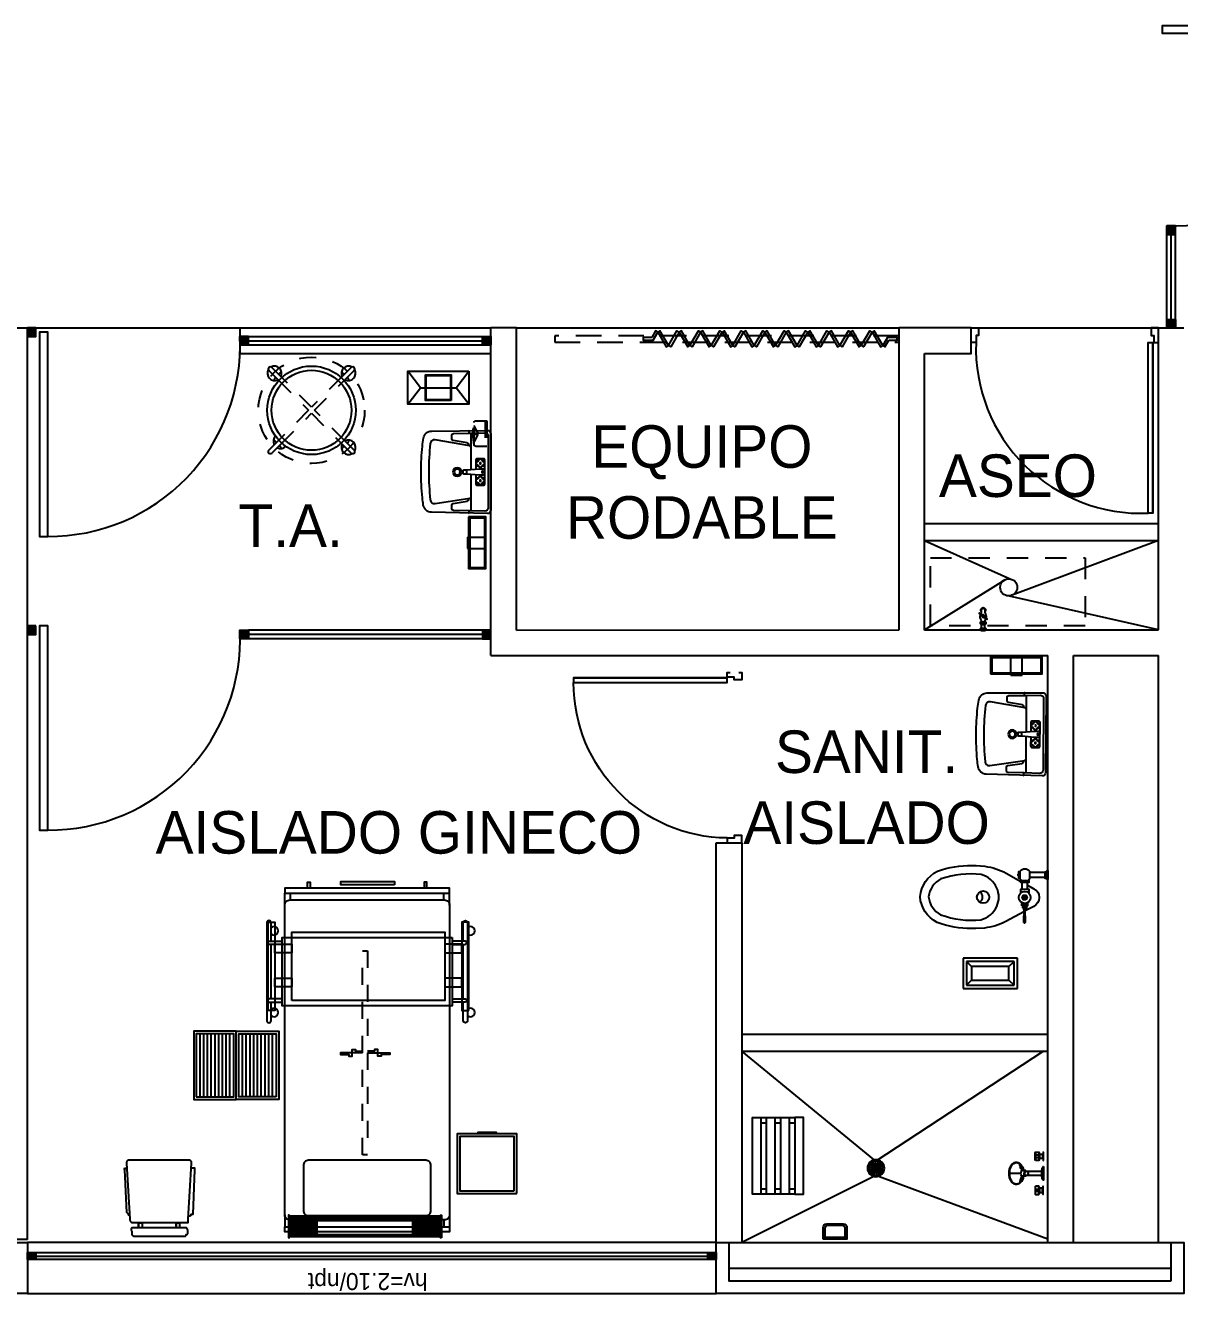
# Model space of a CAD drawing. Header units: millimetres. Extents: x 2523 to 2756, y 378 to 482.
# Drawn here: x 2692.52 to 2699.3, y 454.9 to 462.36 of the extents above; entities that cross this region are included whole.
import ezdxf

# ---------------------------------------------------------------- set-up
doc = ezdxf.new("R2010")
doc.units = ezdxf.units.MM
for name, pattern in [('H100', [0.24, 0.15, -0.09]), ('H25', [0.06, 0.0375, -0.0225]), ('HIDDE50', [0.08, 0.05, -0.03]), ('HIDDEN2', [0.1875, 0.125, -0.0625])]:
    doc.linetypes.add(name, pattern=pattern)
for name, color, linetype in [('CANCEL', 6, 'Continuous'), ('MOBILIARIO', 161, 'Continuous'), ('MOBSANIT', 161, 'Continuous'), ('PROYECC', 7, 'H100')]:
    doc.layers.add(name, color=color, linetype=linetype)
doc.styles.add('BOLD', font='GOTHIC.TTF')
doc.styles.add('STYLE1', font='GOTHIC.TTF')

# ---------------------------------------------------------------- blocks, each defined once
blk = doc.blocks.new('A$C730E3545')
for p, q in [((0.32, 0.18), (0, 0.18)), ((0, 0.18), (0, 0)), ((0.3, 0.16), (0.02, 0.16)), ((0.05, 0.13), (0.02, 0.16)), ((0.02, 0.16), (0.02, 0.02)), ((0.3, 0.16), (0.27, 0.13)), ((0.3, 0.02), (0.3, 0.16)), ((0.32, 0), (0.32, 0.18)), ((0.27, 0.13), (0.05, 0.13)), ((0.05, 0.13), (0.05, 0.05)), ((0.27, 0.05), (0.27, 0.13)), ((0, 0), (0.32, 0)), ((0.05, 0.05), (0.02, 0.02)), ((0.02, 0.02), (0.3, 0.02)), ((0.05, 0.05), (0.27, 0.05)), ((0.3, 0.02), (0.27, 0.05))]:
    blk.add_line(p, q)
blk = doc.blocks.new('LVVZ1VS')
at = {"color": 8}
blk.add_line((0.0119, -0.143), (-0.0121, -0.143), dxfattribs=at)
for points in [[(0.2404, -0.3477), (0.2446, -0.0203, 0.418008), (0.2246, 0), (-0.2246, 0, 0.421093), (-0.2446, -0.0205), (-0.2369, -0.3488, 0.362961), (-0.1946, -0.3971, 0.013873), (-0.1511, -0.4026, 0.023993), (0.0024, -0.41, 0.024799), (0.1509, -0.4026, 0.015126), (0.1983, -0.3965, 0.364514)], [(-0.0748, -0.0675, -0.247805), (-0.0567, -0.0856, 0.116963), (-0.0455, -0.0856, -0.247805), (-0.0274, -0.0675, 0.116963), (-0.0274, -0.0563, -0.247805), (-0.0455, -0.0382, 0.116963), (-0.0567, -0.0382, -0.247805), (-0.0748, -0.0563, 0.116963)], [(0.0119, -0.1403), (0.0182, -0.0688, 0.015831), (0.0182, -0.0686), (0.0182, -0.0422, 0.414214), (0.0142, -0.0382), (-0.0144, -0.0382, 0.414214), (-0.0184, -0.0422), (-0.0184, -0.0686, 0.015831), (-0.0184, -0.0688), (-0.0121, -0.1403, -0.015831), (-0.0121, -0.1406), (-0.0121, -0.1593, 0.414214), (-0.0081, -0.1633), (0.0079, -0.1633, 0.414214), (0.0119, -0.1593), (0.0119, -0.1406, -0.015831)], [(0.0746, -0.0675, 0.247805), (0.0565, -0.0856, -0.116963), (0.0453, -0.0856, 0.247805), (0.0272, -0.0675, -0.116963), (0.0272, -0.0563, 0.247805), (0.0453, -0.0382, -0.116963), (0.0565, -0.0382, 0.247805), (0.0746, -0.0563, -0.116963)]]:
    blk.add_lwpolyline(points, format="xyb", close=True)
for points in [[(0.2433, -0.1266, -0.408931), (0.2398, -0.13), (0.2311, -0.13, -0.419516), (0.2276, -0.1264), (0.2293, -0.0354, 0.49024), (0.2093, -0.015), (-0.2095, -0.015, 0.425911), (-0.2295, -0.035), (-0.2278, -0.1264, -0.419516), (-0.2313, -0.13), (-0.2386, -0.13, -0.408931), (-0.2421, -0.1265)], [(-0.0171, -0.089), (-0.0685, -0.089, -0.414214), (-0.078, -0.0795), (-0.078, -0.0439, -0.414214), (-0.0685, -0.0344), (0.0683, -0.0344, -0.414214), (0.0778, -0.0439), (0.0778, -0.0795, -0.414214), (0.0683, -0.089), (0.0169, -0.089)], [(0.1443, -0.115, -0.368916), (0.1541, -0.1234), (0.1888, -0.3272, -0.428122), (0.1668, -0.356, -0.027474), (0.0024, -0.365, -0.026047), (-0.1634, -0.3564, -0.428854), (-0.1854, -0.3276), (-0.1544, -0.1234, -0.368908), (-0.1445, -0.115), (-0.0155, -0.115)]]:
    blk.add_lwpolyline(points, format="xyb")
for points in [[(-0.228, -0.115), (-0.1445, -0.115)], [(0.1443, -0.115), (0.2278, -0.115)]]:
    blk.add_lwpolyline(points, dxfattribs=at)
for points in [[(-0.2278, -0.1264), (-0.2261, -0.2202, 0.408931), (-0.2161, -0.23), (-0.195, -0.23, 0.368908), (-0.1851, -0.2216), (-0.1719, -0.1384, -0.336277), (-0.162, -0.13), (-0.1554, -0.13)], [(0.1552, -0.13), (0.1618, -0.13, -0.262297), (0.1717, -0.1384), (0.1849, -0.2216, 0.368908), (0.1947, -0.23), (0.2159, -0.23, 0.408931), (0.2259, -0.2202), (0.2276, -0.1264)]]:
    blk.add_lwpolyline(points, format="xyb", dxfattribs=at)
blk.add_lwpolyline([(0.0153, -0.115), (0.1443, -0.115)])
for centre, radius in [((-0.0511, -0.0619), 0.00337), ((-0.0511, -0.0619), 0.00337), ((-0.0001, -0.0485), 0.00515), ((0.0509, -0.0619), 0.00337), ((0.0509, -0.0619), 0.00337)]:
    blk.add_circle(centre, radius)
for radius in [0.025, 0.0175]:
    blk.add_circle((-0.0001, -0.1977), radius, dxfattribs=at)
for centre, start, end in [((-0.0511, -0.0619), 106.4867, 163.5133), ((-0.0511, -0.0619), 196.4867, 253.5133), ((-0.0511, -0.0619), 16.4867, 73.5133), ((-0.0511, -0.0619), 286.4867, 343.5133), ((0.0509, -0.0619), 106.4867, 163.5133), ((0.0509, -0.0619), 196.4867, 253.5133), ((0.0509, -0.0619), 16.4867, 73.5133), ((0.0509, -0.0619), 286.4867, 343.5133)]:
    blk.add_arc(centre, 0.0225, start, end, dxfattribs=at)
blk = doc.blocks.new('37830054')
for points in [[(0.6, 0.015), (0.6, 0.145), (0.59, 0.145), (0.59, 0.095), (0.58, 0.095), (0.58, 0.075), (0.6, 0.075), (0.61, 0.075), (0.62, 0.075), (0.62, 0.055), (0.61, 0.055), (0.61, 0.015)], [(0.6, -0.015), (0.6, -0.145), (0.59, -0.145), (0.59, -0.095), (0.58, -0.095), (0.58, -0.075), (0.6, -0.075), (0.61, -0.075), (0.62, -0.075), (0.62, -0.055), (0.61, -0.055), (0.61, -0.015)]]:
    blk.add_lwpolyline(points)
at = {"color": 8, "linetype": 'HIDDE50'}
blk.add_lwpolyline([(0, -0.015), (0, 0.015), (1.2, 0.015), (1.2, -0.015)], close=True, dxfattribs=at)
blk = doc.blocks.new('BU')
for points in [[(0, -0.1752), (0.3505, -0.1752), (0.3505, 0.1752), (0, 0.1752)], [(0.0156, -0.1597), (0.3349, -0.1597), (0.3349, 0.1597), (0.0156, 0.1597)], [(0.3505, 0.0529), (0.3614, 0.0529), (0.3614, -0.0529), (0.3505, -0.0529)]]:
    blk.add_lwpolyline(points, close=True)
blk = doc.blocks.new('31640053')
at = {"color": 8}
for p, q in [((-0.939, 0.4584), (-1.009, 0.4584)), ((0.881, 0.4584), (0.951, 0.4584)), ((-0.969, 0.4234), (-1.009, 0.4234)), ((0.911, 0.4234), (0.951, 0.4234)), ((-0.969, -0.4766), (-1.009, -0.4766)), ((-0.939, -0.5116), (-1.009, -0.5116)), ((0.881, -0.5116), (0.951, -0.5116)), ((0.911, -0.4766), (0.951, -0.4766))]:
    blk.add_line(p, q, dxfattribs=at)
for points in [[(-1.009, -0.5116), (-1.039, -0.5116), (-1.039, 0.4584), (-1.009, 0.4584)], [(0.951, -0.5116), (0.981, -0.5116), (0.981, 0.4584), (0.951, 0.4584)]]:
    blk.add_lwpolyline(points, close=True)
blk.add_lwpolyline([(0.881, 0.4584, -0.414214), (0.911, 0.4284), (0.911, -0.4816, -0.414214), (0.881, -0.5116), (-0.939, -0.5116, -0.414214), (-0.969, -0.4816), (-0.969, 0.4284, -0.414214), (-0.939, 0.4584)], format="xyb", close=True)
blk.add_lwpolyline([(-0.944, -0.3716, 0.414214), (-0.914, -0.4016), (-0.649, -0.4016, 0.414214), (-0.619, -0.3716), (-0.619, 0.3184, 0.414214), (-0.649, 0.3484), (-0.914, 0.3484, 0.414214), (-0.944, 0.3184)], format="xyb", close=True, dxfattribs=at)
for points in [[(0.981, 0.3234), (1.016, 0.3234), (1.016, 0.3084), (0.981, 0.3084)], [(0.981, -0.3766), (1.016, -0.3766), (1.016, -0.3616), (0.981, -0.3616)]]:
    blk.add_lwpolyline(points)
at = {"layer": 'MOBILIARIO'}
blk.add_lwpolyline([(1.0001, -0.1876), (1.0001, 0.129), (1.0204, 0.129), (1.0204, -0.1876)], close=True, dxfattribs=at)
blk = doc.blocks.new('36211652')
at = {"color": 8}
for points in [[(-0.4418, -0.2238), (-0.4418, -0.3288, -1), (-0.4668, -0.3288), (-0.4668, 0.2462, -1), (-0.4418, 0.2462), (-0.4418, 0.1387)], [(0.6882, -0.2238), (0.6882, -0.3288, 1), (0.7132, -0.3288), (0.7132, 0.2462, 1), (0.6882, 0.2462), (0.6882, 0.1387)]]:
    blk.add_lwpolyline(points, format="xyb", dxfattribs=at)
blk.add_lwpolyline([(-0.3768, -0.2413), (-0.3768, 0.1587), (0.6232, 0.1587), (0.6232, -0.2413)], close=True)
for points in [[(-0.3768, 0.1187), (-0.4522, 0.1187, -1), (-0.4522, 0.1387), (-0.3768, 0.1387)], [(0.6232, 0.1187), (0.6985, 0.1187, 1), (0.6985, 0.1387), (0.6232, 0.1387)], [(-0.3768, -0.2013), (-0.4522, -0.2013, 1), (-0.4522, -0.2213), (-0.3768, -0.2213)], [(0.6232, -0.2013), (0.6985, -0.2013, -1), (0.6985, -0.2213), (0.6232, -0.2213)]]:
    blk.add_lwpolyline(points, format="xyb")
for points in [[(-0.4418, 0.1187), (-0.4418, -0.2013)], [(0.6882, 0.1187), (0.6882, -0.2013)]]:
    blk.add_lwpolyline(points, dxfattribs=at)
for centre in [(-0.4843, 0.1987), (0.6707, 0.1987), (-0.4843, -0.2813), (0.6707, -0.2813)]:
    blk.add_arc(centre, 0.025, 45.573, 314.427, dxfattribs=at)
blk = doc.blocks.new('33520105')
at = {"color": 8}
for p, q in [((-0.1954, 0.2139), (0.1746, 0.2139)), ((-0.1954, 0.1919), (0.1746, 0.1919)), ((-0.1954, 0.1699), (0.1746, 0.1699)), ((-0.1954, 0.1479), (0.1746, 0.1479)), ((-0.1954, 0.1259), (0.1746, 0.1259)), ((-0.1954, 0.1039), (0.1746, 0.1039)), ((-0.1954, 0.0819), (0.1746, 0.0819)), ((-0.1954, 0.0599), (0.1746, 0.0599)), ((-0.1954, 0.0379), (0.1746, 0.0379)), ((-0.1954, -0.0361), (0.1746, -0.0361)), ((-0.1954, -0.0581), (0.1746, -0.0581)), ((-0.1954, -0.0801), (0.1746, -0.0801)), ((-0.1954, -0.1021), (0.1746, -0.1021)), ((-0.1954, -0.1241), (0.1746, -0.1241)), ((-0.1954, -0.1461), (0.1746, -0.1461)), ((-0.1954, -0.1681), (0.1746, -0.1681)), ((-0.1954, -0.1901), (0.1746, -0.1901)), ((-0.1954, -0.2121), (0.1746, -0.2121))]:
    blk.add_line(p, q, dxfattribs=at)
blk.add_lwpolyline([(-0.2104, 0.0009), (0.1896, 0.0009), (0.1896, 0.2509), (-0.2104, 0.2509)], close=True)
for points in [[(-0.1954, 0.2359), (-0.1954, 0.0159), (0.1746, 0.0159), (0.1746, 0.2359)], [(-0.1954, -0.2341), (-0.1954, -0.0141), (0.1746, -0.0141), (0.1746, -0.2341)]]:
    blk.add_lwpolyline(points, close=True, dxfattribs=at)
blk.add_lwpolyline([(0.1896, 0.0009), (0.1896, -0.2491), (-0.2104, -0.2491), (-0.2104, 0.0009)], dxfattribs=at)
blk = doc.blocks.new('92404449')
for p, q in [((-0.445, -0.029), (0.445, -0.029)), ((-0.445, -0.151), (0.445, -0.151))]:
    blk.add_line(p, q)
at = {"color": 8}
for p, q in [((-0.445, -0.036), (0.445, -0.036)), ((-0.445, -0.046), (-0.28, -0.046)), ((-0.445, -0.056), (-0.28, -0.056)), ((-0.445, -0.066), (-0.28, -0.066)), ((0.28, -0.046), (0.445, -0.046)), ((0.28, -0.056), (0.445, -0.056)), ((0.28, -0.066), (0.445, -0.066)), ((-0.445, -0.076), (-0.28, -0.076)), ((-0.445, -0.086), (-0.28, -0.086)), ((-0.445, -0.096), (-0.28, -0.096)), ((-0.445, -0.106), (-0.28, -0.106)), ((-0.445, -0.116), (-0.28, -0.116)), ((-0.445, -0.126), (0.445, -0.126)), ((-0.445, -0.136), (0.445, -0.136)), ((-0.445, -0.146), (0.445, -0.146)), ((0.28, -0.076), (0.445, -0.076)), ((0.28, -0.086), (0.445, -0.086)), ((0.28, -0.096), (0.445, -0.096)), ((0.28, -0.106), (0.445, -0.106)), ((0.28, -0.116), (0.445, -0.116))]:
    blk.add_line(p, q, dxfattribs=at)
for points in [[(-0.45, -0.024), (-0.445, -0.024), (-0.445, -0.156), (-0.45, -0.156)], [(-0.28, -0.0415), (0.28, -0.0415), (0.28, -0.126), (-0.28, -0.126)], [(0.45, -0.024), (0.445, -0.024), (0.445, -0.156), (0.45, -0.156)]]:
    blk.add_lwpolyline(points, close=True)
blk = doc.blocks.new('MESA_PUENTE')
at = {"linetype": 'Continuous'}
for points in [[(-26, 59), (26, 59), (26, 55), (-26, 55)], [(-12, 55), (-7, 55), (-7, 45), (-12, 45)], [(8, 55), (13, 55), (13, 45), (8, 45)], [(-20, 45), (20, 45), (20, -45), (-20, -45)], [(-12, -55), (-7, -55), (-7, -45), (-12, -45)], [(8, -55), (13, -55), (13, -45), (8, -45)], [(-26, -59), (26, -59), (26, -55), (-26, -55)]]:
    blk.add_lwpolyline(points, close=True, dxfattribs=at)
blk = doc.blocks.new('SILLA_FIJA_A__APIL_')
at = {"linetype": 'Continuous'}
for p, q in [((-18, 12), (-21, 12)), ((-18, 10), (-21, 10)), ((-18, -10), (-21, -10)), ((-18, -12), (-21, -12))]:
    blk.add_line(p, q, dxfattribs=at)
for points in [[(-23, 16), (-24, 16), (-25, 16), (-25.29, 15.71), (-25.45, 15.53), (-25.59, 15.34), (-25.71, 15.14), (-25.82, 14.93), (-25.9, 14.7), (-25.95, 14.47), (-25.99, 14.24), (-26, 14), (-26, -15), (-25.98, -15.19), (-25.92, -15.38), (-25.83, -15.56), (-25.71, -15.71), (-25.56, -15.83), (-25.38, -15.92), (-25.2, -15.98), (-25, -16), (-24.98, -16.19), (-24.92, -16.38), (-24.83, -16.56), (-24.71, -16.71), (-24.56, -16.83), (-24.38, -16.92), (-24.2, -16.98), (-24, -17), (-23, -17), (-22.76, -16.99), (-22.53, -16.95), (-22.3, -16.9), (-22.07, -16.82), (-21.86, -16.71), (-21.66, -16.59), (-21.46, -16.45), (-21.29, -16.29), (-21, -16), (-21, -15), (-21, 15), (-21, 16), (-21.22, 16.17), (-21.46, 16.3), (-21.72, 16.38), (-22, 16.41), (-22.28, 16.38), (-22.54, 16.3), (-22.78, 16.17), (-23, 16)], [(-18, 14), (-18, 16), (-17.71, 16.29), (-17.54, 16.45), (-17.34, 16.59), (-17.14, 16.71), (-16.93, 16.82), (-16.7, 16.9), (-16.47, 16.95), (-16.24, 16.99), (-16, 17), (17, 19), (17.24, 18.99), (17.47, 18.95), (17.7, 18.9), (17.93, 18.82), (18.14, 18.71), (18.34, 18.59), (18.54, 18.45), (18.71, 18.29), (19, 18), (19, 16), (19, -17), (19, -18), (18.71, -18.29), (18.54, -18.45), (18.34, -18.59), (18.14, -18.71), (17.93, -18.82), (17.7, -18.9), (17.47, -18.95), (17.24, -18.99), (17, -19), (-16, -17), (-18, -17), (-18, -15), (-18, 14)], [(-21, 12), (-18, 12), (-18, 10), (-21, 10)], [(-21, -10), (-18, -10), (-18, -12), (-21, -12)]]:
    blk.add_lwpolyline(points, close=True, dxfattribs=at)
for points in [[(-14, 17), (-13.98, 17.19), (-13.92, 17.38), (-13.83, 17.56), (-13.71, 17.71), (-13.56, 17.83), (-13.38, 17.92), (-13.2, 17.98), (-13, 18), (-12, 19), (13, 20), (13.03, 20.12), (13.08, 20.23), (13.16, 20.32), (13.26, 20.38), (13.38, 20.41), (13.5, 20.4), (13.61, 20.36), (13.71, 20.29), (14, 20), (14, 19)], [(-14, -17), (-14, -18), (-13.98, -18.19), (-13.92, -18.38), (-13.83, -18.56), (-13.71, -18.71), (-13.56, -18.83), (-13.38, -18.92), (-13.2, -18.98), (-13, -19), (-13, -20), (13, -21), (14, -21), (14, -20), (14, -19)]]:
    blk.add_lwpolyline(points, dxfattribs=at)
blk = doc.blocks.new('PK120')
at = {"layer": 'CANCEL'}
blk.add_lwpolyline([(1.1783, -0.025), (1.1783, 1.175), (1.1306, 1.175), (1.1306, -0.025), (1.1783, -0.025), (1.1783, 1.165)], dxfattribs=at)
blk.add_arc((1.1237, 0.0502), 1.1248, 89.65061, 182.55726, dxfattribs=at)
blk = doc.blocks.new('A$C2FAA7003')
for p, q in [((0.165, -0.13), (0.165, 0)), ((0.265, -0.13), (0.265, 0)), ((0.165, -0.15), (0.165, -0.14)), ((0.265, -0.15), (0.265, -0.14))]:
    blk.add_line(p, q)
for points in [[(0.44, -0.14), (-0.01, -0.14), (-0.01, 0.01), (0.44, 0.01)], [(0.43, -0.13), (0, -0.13), (0, 0), (0.43, 0)]]:
    blk.add_lwpolyline(points, close=True)
blk.add_lwpolyline([(0.265, -0.15), (0.165, -0.15)])
blk = doc.blocks.new('A$C13D72097')
at = {"linetype": 'HIDDEN2', "ltscale": 0.5}
for p, q in [((-0.0459, 0.0602), (-0.0919, 0.0142)), ((-0.0919, 0), (0, -0.0919)), ((0.053, -0.053), (-0.053, 0.053)), ((0.0602, -0.0459), (-0.0459, 0.0602)), ((-0.038, -0.025), (-0.0793, -0.0126)), ((-0.0483, -0.0435), (-0.0364, -0.0316)), ((-0.0435, -0.0483), (-0.0316, -0.0364)), ((-0.025, -0.038), (-0.0126, -0.0793)), ((0.0142, -0.0919), (0.0602, -0.0459))]:
    blk.add_line(p, q, dxfattribs=at)
for centre, radius, start, end in [((-0.0848, 0.0071), 0.01, 135, 225), ((0.2358, 0.2358), 0.4037, 215.7351, 234.2649), ((-0.0392, -0.0288), 0.004, 315, 73.23471), ((-0.0288, -0.0392), 0.004, 16.76529, 135), ((0.0071, -0.0848), 0.01, 225, 315)]:
    blk.add_arc(centre, radius, start, end, dxfattribs=at)
blk = doc.blocks.new('91320059')
for p, q in [((0.14, 0), (-0.14, 0)), ((0.1, 0), (-0.1, 0))]:
    blk.add_line(p, q)
for points in [[(-0.24, 0.13), (-0.14, 0), (-0.24, -0.13)], [(0.24, 0.13), (0.14, 0), (0.24, -0.13)]]:
    blk.add_lwpolyline(points)
blk.add_lwpolyline([(-0.24, -0.13), (-0.24, 0.13), (0.24, 0.13), (0.24, -0.13)], close=True)
at = {"color": 8}
for points in [[(-0.1, 0.1), (0.1, 0.1), (0.1, -0.1), (-0.1, -0.1)], [(-0.095, 0.095), (0.095, 0.095), (0.095, -0.095), (-0.095, -0.095)]]:
    blk.add_lwpolyline(points, close=True, dxfattribs=at)
blk = doc.blocks.new('31910456')
at = {"color": 8, "linetype": 'H25'}
for p, q in [((35.567, 5.3042), (35.567, 5.057)), ((35.592, 5.057), (35.592, 5.3042)), ((35.567, 5.057), (35.3198, 5.057)), ((35.3198, 5.032), (35.567, 5.032)), ((35.567, 5.032), (35.567, 4.7848)), ((35.8392, 5.057), (35.592, 5.057)), ((35.592, 5.032), (35.8392, 5.032)), ((35.592, 4.7848), (35.592, 5.032))]:
    blk.add_line(p, q, dxfattribs=at)
at = {"color": 8}
for points in [[(35.592, 5.3042), (35.592, 5.387, 1), (35.567, 5.387), (35.567, 5.3042)], [(35.3198, 5.057), (35.237, 5.057, 1), (35.237, 5.032), (35.3198, 5.032)], [(35.8392, 5.032), (35.922, 5.032, 1), (35.922, 5.057), (35.8392, 5.057)], [(35.567, 4.7848), (35.567, 4.702, 1), (35.592, 4.702), (35.592, 4.7848)]]:
    blk.add_lwpolyline(points, format="xyb", dxfattribs=at)
at = {"color": 8, "linetype": 'H25'}
blk.add_circle((35.5795, 5.0445), 0.3125, dxfattribs=at)
for radius in [0.26, 0.235]:
    blk.add_circle((35.5795, 5.0445), radius)
for centre, start, end in [((35.5795, 5.352), 105.32201, 252.7553), ((35.5795, 5.352), 287.2447, 74.67799), ((35.3218, 5.0445), 88.52921, 162.7553), ((35.887, 5.0445), 15.32201, 162.7553), ((35.3218, 5.0445), 197.2447, 271.47079), ((35.887, 5.0445), 197.2447, 344.67799), ((35.5795, 4.737), 107.2447, 254.67799), ((35.5795, 4.737), 285.32201, 72.7553)]:
    blk.add_arc(centre, 0.0422, start, end)
at = {"color": 8}
for centre, start, end in [((35.5683, 5.2809), 91.54464, 115.98566), ((35.5906, 5.2809), 64.01434, 88.45536), ((35.2507, 5.0556), 1.54464, 25.98566), ((35.8158, 5.0556), 1.54464, 25.98566), ((35.2507, 5.0333), 334.01434, 358.45536), ((35.8158, 5.0333), 334.01434, 358.45536), ((35.5683, 4.8081), 244.01434, 268.45536), ((35.5906, 4.8081), 271.54464, 295.98566)]:
    blk.add_arc(centre, 0.05, start, end, dxfattribs=at)
blk = doc.blocks.new('91040269')
at = {"color": 8}
for p, q in [((0, -0.05), (0, -0.083)), ((0.03, -0.05), (0.03, -0.083)), ((0.42, -0.083), (0.42, -0.05)), ((0.45, -0.083), (0.45, -0.05)), ((0, -0.133), (0, -0.167)), ((0.03, -0.133), (0.03, -0.167)), ((0.42, -0.167), (0.42, -0.133)), ((0.45, -0.167), (0.45, -0.133)), ((0, -0.217), (0, -0.25)), ((0.03, -0.217), (0.03, -0.25)), ((0.42, -0.25), (0.42, -0.217)), ((0.45, -0.25), (0.45, -0.217))]:
    blk.add_line(p, q, dxfattribs=at)
for points in [[(0.45, -0.05), (0.45, 0), (0, 0), (0, -0.05)], [(0.45, -0.133), (0.45, -0.083), (0, -0.083), (0, -0.133)], [(0.45, -0.217), (0.45, -0.167), (0, -0.167), (0, -0.217)], [(0.45, -0.25), (0.45, -0.3), (0, -0.3), (0, -0.25)]]:
    blk.add_lwpolyline(points, close=True)
blk = doc.blocks.new('CH2S')
at = {"color": 8}
for points in [[(-0.0102, 0.0309), (-0.0129, 0.0335), (-0.0339, 0.0121), (-0.0312, 0.0094)], [(0.0057, 0.0294), (0.0029, 0.0321), (-0.0321, -0.0037), (-0.0294, -0.0064)], [(0.032, 0.0035), (0.0293, 0.0062), (-0.0058, -0.0295), (-0.0031, -0.0322)], [(0.0338, -0.0123), (0.031, -0.0096), (0.01, -0.031), (0.0128, -0.0337)]]:
    blk.add_lwpolyline(points, close=True, dxfattribs=at)
for points in [[(0.0217, 0.0276), (0.0184, 0.0308), (-0.0306, -0.0192), (-0.0274, -0.0223), (0.0217, 0.0276)], [(0.0305, 0.019), (0.0272, 0.0222), (-0.0218, -0.0278), (-0.0186, -0.0309), (0.0305, 0.019)]]:
    blk.add_lwpolyline(points, dxfattribs=at)
for radius in [0.05, 0.04]:
    blk.add_circle((0, 0), radius)
blk = doc.blocks.new('OB065JS')
blk.add_line((-0.0703, -0.014), (0.0703, -0.014))
blk.add_lwpolyline([(-0.0703, -0.0025), (-0.0703, -0.0705, 0.414214), (-0.0487, -0.0921), (0.0487, -0.0921, 0.414214), (0.0703, -0.0705), (0.0703, -0.0025)], format="xyb", close=True)
at = {"color": 8}
blk.add_lwpolyline([(-0.0582, -0.014), (-0.0582, -0.0665, 0.414214), (-0.0409, -0.0838), (0.0409, -0.0838, 0.414214), (0.0582, -0.0665), (0.0582, -0.014)], format="xyb", dxfattribs=at)
blk = doc.blocks.new('OB046RS')
at = {"color": 8}
for p, q in [((-0.125, -0.0017), (-0.075, -0.0017)), ((-0.125, -0.0283), (-0.1075, -0.0283)), ((-0.125, -0.0467), (-0.1075, -0.0467)), ((-0.1117, -0.0067), (-0.1117, -0.005)), ((-0.0925, -0.0283), (-0.075, -0.0283)), ((-0.0925, -0.0467), (-0.075, -0.0467)), ((-0.0883, -0.0067), (-0.0883, -0.005)), ((0.125, -0.0017), (0.075, -0.0017)), ((0.0925, -0.0283), (0.075, -0.0283)), ((0.0925, -0.0467), (0.075, -0.0467)), ((0.0883, -0.0067), (0.0883, -0.005)), ((0.125, -0.0283), (0.1075, -0.0283)), ((0.125, -0.0467), (0.1075, -0.0467)), ((0.1117, -0.0067), (0.1117, -0.005))]:
    blk.add_line(p, q, dxfattribs=at)
for p, q in [((-0.0118, -0.0099), (-0.0118, -0.1053)), ((-0.0162, -0.1053), (-0.0162, -0.1258)), ((0.0162, -0.1053), (0.0162, -0.1254))]:
    blk.add_line(p, q)
at = {"color": 8, "linetype": 'Continuous'}
blk.add_line((0, -0.134), (0, -0.1995), dxfattribs=at)
for points in [[(-0.125, 0), (-0.125, -0.0017, -0.061783), (-0.1125, -0.005), (-0.0875, -0.005, -0.061233), (-0.075, -0.0017), (-0.075, 0)], [(0.04, 0), (-0.04, 0, 0.039972), (-0.04, -0.0005, 0.265446), (-0.0384, -0.0033, 0.073458), (-0.0283, -0.0074, 0.034708), (-0.0165, -0.0095, 0.025222), (0, -0.0103, 0.025222), (0.0165, -0.0095, 0.034708), (0.0283, -0.0074, 0.073458), (0.0384, -0.0033, 0.265446), (0.04, -0.0005, 0.265446)], [(0.125, 0), (0.125, -0.0017, 0.061783), (0.1125, -0.005), (0.0875, -0.005, 0.061233), (0.075, -0.0017), (0.075, 0)]]:
    blk.add_lwpolyline(points, format="xyb")
for points in [[(-0.075, -0.0467, -0.061233), (-0.0875, -0.05), (-0.1125, -0.05, -0.061233), (-0.125, -0.0467), (-0.125, -0.0283, -0.061233), (-0.1125, -0.025), (-0.0875, -0.025, -0.061233), (-0.075, -0.0283)], [(0.075, -0.0467, 0.061233), (0.0875, -0.05), (0.1125, -0.05, 0.061233), (0.125, -0.0467), (0.125, -0.0283, 0.061233), (0.1125, -0.025), (0.0875, -0.025, 0.061233), (0.075, -0.0283)]]:
    blk.add_lwpolyline(points, format="xyb", close=True)
for points in [[(-0.1125, -0.025), (-0.1125, -0.0067), (-0.0875, -0.0067), (-0.0875, -0.025)], [(0.1125, -0.025), (0.1125, -0.0067), (0.0875, -0.0067), (0.0875, -0.025)]]:
    blk.add_lwpolyline(points, close=True)
at = {"color": 8}
for points in [[(-0.0925, -0.0283), (-0.1075, -0.0283), (-0.1075, -0.0467), (-0.0925, -0.0467)], [(0.0925, -0.0283), (0.1075, -0.0283), (0.1075, -0.0467), (0.0925, -0.0467)]]:
    blk.add_lwpolyline(points, close=True, dxfattribs=at)
blk.add_lwpolyline([(0.0116, -0.0099), (0.0116, -0.1053)])
for centre, start, end in [((-0.1066, -0.0215), 210.28585, 262.30485), ((-0.1066, -0.0535), 97.69515, 149.71415), ((-0.0934, -0.0215), 277.69515, 329.71415), ((-0.0934, -0.0535), 30.28585, 82.30485), ((0.0934, -0.0215), 210.28585, 262.30485), ((0.0934, -0.0535), 97.69515, 149.71415), ((0.1066, -0.0215), 277.69515, 329.71415), ((0.1066, -0.0535), 30.28585, 82.30485)]:
    blk.add_arc(centre, 0.00685, start, end, dxfattribs=at)
for centre, major_axis, ratio, start_param, end_param in [((0, -0.1593), (0.0661, 0), 0.651718, 1.818826, 7.605952), ((0, -0.1053), (0.0162, 0), 0.527636, 2.382421, 7.061397), ((0, -0.1254), (-0.0162, 0), 0.527636, 6.283185, 9.424778)]:
    blk.add_ellipse(centre, major_axis=major_axis, ratio=ratio, start_param=start_param, end_param=end_param)
at = {"color": 8, "linetype": 'Continuous'}
for centre, major_axis, start_param, end_param in [((-0.0001, -0.0846), (-0.0117, 0), 0, 3.141593), ((-0.0001, -0.1053), (0.0117, 0), 3.141593, 6.283185)]:
    blk.add_ellipse(centre, major_axis=major_axis, ratio=0.492669, start_param=start_param, end_param=end_param, dxfattribs=at)
for points, knots in [([(-0.0162, -0.1201), (-0.0332, -0.1231), (-0.0471, -0.1302), (-0.0697, -0.1553), (-0.0644, -0.1769), (-0.0204, -0.2021), (0.0162, -0.2029), (0.0625, -0.1794), (0.0699, -0.158), (0.0491, -0.1312), (0.0338, -0.1231), (0.0162, -0.1201)], [1.841048, 1.841048, 1.841048, 1.841048, 2.612133, 2.612133, 3.991744, 3.991744, 5.371356, 5.371356, 6.750968, 6.750968, 7.599415, 7.599415, 7.599415, 7.599415]), ([(-0.0162, -0.1254), (-0.0162, -0.1254), (-0.0234, -0.1307), (-0.0345, -0.1368), (-0.0466, -0.1391), (-0.0555, -0.1395)], [3.6028153, 3.6028153, 3.6028153, 3.6028153, 3.9917443, 3.9917443, 4.5563439, 4.5563439, 4.5563439, 4.5563439]), ([(0.0162, -0.1254), (0.0162, -0.1254), (0.0234, -0.1307), (0.0345, -0.1368), (0.0466, -0.1391), (0.0555, -0.1395)], [3.6028153, 3.6028153, 3.6028153, 3.6028153, 3.9917443, 3.9917443, 4.5563439, 4.5563439, 4.5563439, 4.5563439])]:
    blk.add_open_spline(points, degree=3, knots=knots, dxfattribs=at)
blk = doc.blocks.new('76190058G')
for points in [[(0.06, -0.0075), (0.01, -0.0075), (0.01, 0.0075), (0.0687, 0.0075), (0.0958, -0.0396), (0.0828, -0.0471)], [(0.1588, 0.0396), (0.1088, -0.0471), (0.0958, -0.0396), (0.1458, 0.0471)], [(0.1588, 0.0396), (0.2088, -0.0471), (0.2218, -0.0396), (0.1718, 0.0471)], [(0.2848, 0.0396), (0.2348, -0.0471), (0.2218, -0.0396), (0.2718, 0.0471)], [(0.2848, 0.0396), (0.3348, -0.0471), (0.3478, -0.0396), (0.2978, 0.0471)], [(0.4108, 0.0396), (0.3608, -0.0471), (0.3478, -0.0396), (0.3978, 0.0471)], [(0.4108, 0.0396), (0.4608, -0.0471), (0.4738, -0.0396), (0.4238, 0.0471)], [(0.5368, 0.0396), (0.4868, -0.0471), (0.4738, -0.0396), (0.5238, 0.0471)], [(0.5368, 0.0396), (0.5868, -0.0471), (0.5997, -0.0396), (0.5497, 0.0471)], [(0.6627, 0.0396), (0.6127, -0.0471), (0.5997, -0.0396), (0.6497, 0.0471)], [(0.6627, 0.0396), (0.7127, -0.0471), (0.7257, -0.0396), (0.6757, 0.0471)], [(0.7887, 0.0396), (0.7387, -0.0471), (0.7257, -0.0396), (0.7757, 0.0471)], [(0.7887, 0.0396), (0.8387, -0.0471), (0.8517, -0.0396), (0.8017, 0.0471)], [(0.9147, 0.0396), (0.8647, -0.0471), (0.8517, -0.0396), (0.9017, 0.0471)], [(0.9147, 0.0396), (0.9647, -0.0471), (0.9777, -0.0396), (0.9277, 0.0471)], [(1.0407, 0.0396), (0.9907, -0.0471), (0.9777, -0.0396), (1.0277, 0.0471)], [(1.0407, 0.0396), (1.0907, -0.0471), (1.1037, -0.0396), (1.0537, 0.0471)], [(1.1667, 0.0396), (1.1167, -0.0471), (1.1037, -0.0396), (1.1537, 0.0471)], [(1.1667, 0.0396), (1.2167, -0.0471), (1.2297, -0.0396), (1.1797, 0.0471)], [(1.2926, 0.0396), (1.2426, -0.0471), (1.2297, -0.0396), (1.2797, 0.0471)], [(1.2926, 0.0396), (1.3426, -0.0471), (1.3556, -0.0396), (1.3056, 0.0471)], [(1.4186, 0.0396), (1.3686, -0.0471), (1.3556, -0.0396), (1.4056, 0.0471)], [(1.4544, 0.0075), (1.5044, 0.0075), (1.5044, -0.0075), (1.4458, -0.0075), (1.4186, 0.0396), (1.4316, 0.0471)]]:
    blk.add_lwpolyline(points, close=True)
at = {"layer": 'PROYECC', "color": 252}
blk.add_lwpolyline([(0, 0.0187), (2.024, 0.0187), (2.024, -0.0188), (0, -0.0188)], close=True, dxfattribs=at)
blk = doc.blocks.new('P100')
at = {"color": 2}
blk.add_lwpolyline([(0.0317, 0.9882), (0.0317, 0.0853), (0.0317, 0.9882), (0.0594, 0.9882), (0.0594, 0.0853), (0.0317, 0.0853)], close=True, dxfattribs=at)
for points in [[(0, 0.0161), (0, 0), (0.0432, 0), (0.0432, 0.0443), (0.0277, 0.0443), (0.0277, 0.0853), (0, 0.0853), (0, 0.0678)], [(1, 0.0161), (1, 0), (0.9568, 0), (0.9568, 0.0443), (0.9723, 0.0443), (0.9723, 0.0853), (1, 0.0853), (1, 0.0678)]]:
    blk.add_lwpolyline(points, dxfattribs=at)
at = {"color": 8}
blk.add_arc((0.0611, 0.077), 0.9112, 0.5211, 90.10591, dxfattribs=at)
blk = doc.blocks.new('P95')
at = {"color": 2}
blk.add_lwpolyline([(0.0317, 1.0892), (0.0317, 0.0863), (0.0317, 1.0892), (0.0594, 1.0892), (0.0594, 0.0863), (0.0317, 0.0863)], close=True, dxfattribs=at)
for points in [[(0, 0.0171), (0, 0.001), (0.0432, 0.001), (0.0432, 0.0453), (0.0277, 0.0453), (0.0277, 0.0863), (0, 0.0863), (0, 0.0688)], [(1.1, 0.0171), (1.1, 0.001), (1.0568, 0.001), (1.0568, 0.0453), (1.0723, 0.0453), (1.0723, 0.0863), (1.1, 0.0863), (1.1, 0.0688)]]:
    blk.add_lwpolyline(points, dxfattribs=at)
at = {"color": 7}
blk.add_arc((0.1019, 0.1191), 0.971, 358.06028, 92.50452, dxfattribs=at)
blk = doc.blocks.new('A$C190E7DBA')
at = {"layer": 'MOBILIARIO'}
for p, q in [((-0.0852, -0.0115), (-0.0852, 0.0107)), ((-0.0819, 0.006), (-0.0736, 0.006)), ((-0.0702, -0.0115), (-0.0702, 0.0107)), ((-0.0702, 0.01), (-0.0484, 0.01)), ((-0.0484, -0.0115), (-0.0484, 0.0107)), ((-0.0451, 0.006), (-0.0368, 0.006)), ((-0.0334, -0.0115), (-0.0334, 0.0107)), ((0.0027, 0.0022), (-0.0029, -0.0019)), ((0.0029, 0.0019), (-0.0027, -0.0022)), ((-0.0819, -0.0067), (-0.0736, -0.0067)), ((-0.0702, -0.01), (-0.0484, -0.01)), ((-0.0451, -0.0067), (-0.0368, -0.0067))]:
    blk.add_line(p, q, dxfattribs=at)
for points in [[(-0.0736, -0.0155, 0.763328), (-0.0736, -0.0067, 0.52558), (-0.0736, 0.006, 0.702359), (-0.0736, 0.0155), (-0.0819, 0.0155, 0.702359), (-0.0819, 0.006, 0.52558), (-0.0819, -0.0067, 0.763328), (-0.0819, -0.0155)], [(-0.0368, -0.0155, 0.763328), (-0.0368, -0.0067, 0.52558), (-0.0368, 0.006, 0.702359), (-0.0368, 0.0155), (-0.0451, 0.0155, 0.702359), (-0.0451, 0.006, 0.52558), (-0.0451, -0.0067, 0.763328), (-0.0451, -0.0155)], [(0.0143, -0.023), (0.0065, -0.0124, 0.162144), (0, -0.0075, -0.507847), (-0.0071, 0.0023, 0.162144), (-0.0098, 0.01), (-0.0175, 0.0207, -1), (-0.0143, 0.023), (-0.0065, 0.0124, 0.162144), (0, 0.0075, -0.507847), (0.0071, -0.0023, 0.162144), (0.0098, -0.01), (0.0175, -0.0207, -1)]]:
    blk.add_lwpolyline(points, format="xyb", close=True, dxfattribs=at)
for points in [[(-0.0334, 0.01), (-0.0251, 0.01, -0.081673), (-0.0135, 0.0152)], [(0.0123, -0.0136, 0.082287), (0.0213, -0.0095), (0.0385, -0.0095, 0.789474), (0.0385, 0.0095), (0.0213, 0.0095, 0.215191), (-0.0092, 0.0161)], [(-0.0334, -0.01), (-0.0251, -0.01, 0.247261), (0.0085, -0.0152)]]:
    blk.add_lwpolyline(points, format="xyb", dxfattribs=at)
blk.add_circle((0, 0), 0.00346, dxfattribs=at)
blk.add_arc((0.0362, 0), 0.0138, 223.63586, 136.36414, dxfattribs=at)
blk = doc.blocks.new('A$C05C22262')
for p, q in [((0.0372, 0.7345), (0.0372, 0.6445)), ((0.0672, 0.7345), (0.0672, 0.6445)), ((0.1355, 0.6305), (0.0975, 0.6305)), ((0.1355, 0.5995), (0.0975, 0.5995))]:
    blk.add_line(p, q)
at = {"color": 8}
for p, q in [((0.0383, 0.7345), (0.0383, 0.742)), ((0.0522, 0.7345), (0.0522, 0.742)), ((0.0661, 0.7345), (0.0661, 0.742)), ((0.0975, 0.6321), (0.0854, 0.6321)), ((0.0854, 0.615), (0.0975, 0.615)), ((0.0975, 0.5979), (0.0854, 0.5979)), ((0.19, 0.615), (0.18, 0.615)), ((0.185, 0.61), (0.185, 0.62)), ((0.2212, 0.6272), (0.2178, 0.6272)), ((0.2212, 0.6028), (0.2178, 0.6028)), ((0.2345, 0.624), (0.2212, 0.624)), ((0.2345, 0.615), (0.2212, 0.615)), ((0.2345, 0.606), (0.2212, 0.606)), ((0.0331, 0.5855), (0.0331, 0.5844)), ((0.0373, 0.5789), (0.0373, 0.5844)), ((0.0522, 0.5789), (0.0522, 0.5844)), ((0.0671, 0.5789), (0.0671, 0.5844)), ((0.0713, 0.5855), (0.0713, 0.5844))]:
    blk.add_line(p, q, dxfattribs=at)
for points in [[(0.0254, 0.75), (0.079, 0.75, -0.443315), (0.0715, 0.742), (0.033, 0.742, -0.443315)], [(0.254, 0.611), (0.3289, 0.6091, 0.421553), (0.334, 0.6141), (0.334, 0.6159, 0.421553), (0.3289, 0.6209), (0.254, 0.619)], [(0.0485, 0.5789), (0.0559, 0.5789), (0.0559, 0.577, -0.414214), (0.0537, 0.5748), (0.0507, 0.5748, -0.414214), (0.0485, 0.577)]]:
    blk.add_lwpolyline(points, format="xyb", close=True, dxfattribs=at)
for points in [[(0.0716, 0.742), (0.0716, 0.7345), (0.0329, 0.7345), (0.0329, 0.742)], [(0.198, 0.6225), (0.198, 0.6075), (0.185, 0.6), (0.172, 0.6075), (0.172, 0.6225), (0.185, 0.63)], [(0.2345, 0.5985), (0.2212, 0.5985), (0.2212, 0.6315), (0.2345, 0.6315)], [(0.2468, 0.6037), (0.2345, 0.6037), (0.2345, 0.6263), (0.2468, 0.6263)], [(0.254, 0.6076), (0.2468, 0.6076), (0.2468, 0.6224), (0.254, 0.6224)], [(0.0319, 0.5844), (0.0726, 0.5844), (0.0726, 0.5789), (0.0319, 0.5789)]]:
    blk.add_lwpolyline(points, close=True, dxfattribs=at)
for points in [[(0.112, 0.6305), (0.1331, 0.6684, -0.290731), (0.1829, 0.7), (0.185, 0.7), (0.1871, 0.7, -0.290731), (0.2369, 0.6684), (0.2642, 0.6193)], [(0.269, 0.6106), (0.3276, 0.5055, -0.085425), (0.3664, 0.3793), (0.37, 0.3285), (0.37, 0.304, -0.095638), (0.3357, 0.1009, -0.260174), (0.185, 0, -0.260174), (0.0343, 0.1009, -0.095638), (0, 0.304), (0, 0.3285), (0.0036, 0.3793, -0.085425), (0.0424, 0.5055), (0.0906, 0.592)], [(0.0854, 0.6346, 0.154601), (0.0726, 0.6445), (0.0319, 0.6445, 0.455032), (0.0319, 0.5855), (0.0713, 0.5855, 0.259938), (0.0854, 0.5954)]]:
    blk.add_lwpolyline(points, format="xyb")
blk.add_lwpolyline([(0.0854, 0.592), (0.0854, 0.638), (0.0975, 0.638), (0.0975, 0.592)], close=True)
blk.add_lwpolyline([(0.1588, 0.5918), (0.1355, 0.5918), (0.1355, 0.6382), (0.1588, 0.6382)])
blk.add_lwpolyline([(0.185, 0.4634, 0.094025), (0.1309, 0.4507, 0.231007), (0.0523, 0.359), (0.0523, 0.359, 0.115347), (0.08, 0.1212, 0.246972), (0.185, 0.0502, 0.246972), (0.29, 0.1212, 0.115347), (0.3177, 0.359), (0.3177, 0.359, 0.231007), (0.2391, 0.4507, 0.094025)], format="xyb", close=True)
for radius in [0.035, 0.0095]:
    blk.add_circle((0.185, 0.615), radius)
blk.add_circle((0.185, 0.3704), 0.0362, dxfattribs=at)
blk.add_arc((0.185, 0.3312), 0.0362, 32.83407, 147.16593, dxfattribs=at)
blk = doc.blocks.new('WC')
at = {"layer": 'MOBSANIT', "rotation": 180}
blk.add_blockref('A$C05C22262', (0.1695, 0.75), dxfattribs=at)

msp = doc.modelspace()

# ---------------------------------------------------------------- linework, layer by layer
for p, q in [((2699.227, 460.579), (2699.227, 461.1791)), ((2699.252, 460.579), (2699.252, 461.1791)), ((2699.277, 460.579), (2699.277, 461.1791)), ((2691.0147, 460.5792), (2692.5271, 460.5792)), ((2692.527, 455.2222), (2692.5269, 460.5791)), ((2692.5271, 460.5792), (2693.777, 460.5792)), ((2693.777, 460.5792), (2693.777, 460.4291)), ((2693.777, 460.5792), (2695.252, 460.5792)), ((2695.252, 458.6541), (2695.252, 460.5791)), ((2695.402, 460.5791), (2695.252, 460.5791)), ((2695.402, 458.804), (2695.402, 460.5791)), ((2695.402, 460.5791), (2697.652, 460.5791)), ((2697.652, 458.8041), (2697.652, 460.579)), ((2698.077, 460.579), (2699.177, 460.579)), ((2699.177, 458.8041), (2699.177, 460.579)), ((2699.177, 460.579), (2699.327, 460.579)), ((2693.827, 460.5292), (2695.252, 460.5292)), ((2693.827, 460.5042), (2695.252, 460.5042)), ((2693.827, 460.4792), (2695.252, 460.4792)), ((2693.777, 460.4292), (2695.252, 460.4292)), ((2697.802, 458.804), (2697.802, 460.4291)), ((2697.802, 459.4291), (2699.177, 459.4291)), ((2697.802, 459.3291), (2699.177, 459.3291)), ((2695.202, 458.803), (2693.827, 458.8029)), ((2695.202, 458.778), (2693.827, 458.7779)), ((2695.4019, 458.804), (2697.652, 458.8041)), ((2697.802, 458.8041), (2699.177, 458.8041)), ((2695.202, 458.753), (2693.827, 458.7529)), ((2695.252, 458.6541), (2698.527, 458.6541)), ((2698.527, 455.204), (2698.527, 458.6541)), ((2698.677, 455.204), (2698.677, 458.6541)), ((2698.677, 458.6541), (2699.177, 458.6541)), ((2699.177, 455.204), (2699.177, 458.6541)), ((2696.577, 455.204), (2696.577, 457.554)), ((2696.577, 457.554), (2696.7258, 457.554)), ((2696.7269, 456.429), (2698.527, 456.429)), ((2696.7269, 456.329), (2698.527, 456.3291)), ((2697.5152, 455.6829), (2696.7269, 456.329)), ((2698.502, 456.3291), (2697.5152, 455.6829)), ((2697.5153, 455.599), (2696.7268, 455.204)), ((2698.527, 455.2249), (2697.5153, 455.599)), ((2692.527, 455.2222), (2692.377, 455.2222)), ((2696.6518, 455.204), (2699.252, 455.204)), ((2696.7269, 455.2249), (2696.727, 455.2249)), ((2692.577, 455.1252), (2696.527, 455.1252)), ((2696.6518, 455.054), (2699.252, 455.054))]:
    msp.add_line(p, q)
for points in [[(2699.277, 461.1791), (2699.227, 461.1791), (2699.227, 461.1291), (2699.277, 461.1291)], [(2699.277, 460.579), (2699.227, 460.579), (2699.227, 460.629), (2699.277, 460.629)], [(2692.577, 460.5791), (2692.527, 460.5791), (2692.527, 460.5291), (2692.577, 460.5291)], [(2693.777, 460.5292), (2693.777, 460.4792), (2693.827, 460.4792), (2693.827, 460.5292)], [(2695.252, 460.5292), (2695.252, 460.4792), (2695.202, 460.4792), (2695.202, 460.5292)], [(2692.577, 458.8279), (2692.527, 458.8279), (2692.527, 458.7779), (2692.577, 458.7779)], [(2693.777, 458.7529), (2693.777, 458.8029), (2693.827, 458.8029), (2693.827, 458.7529)], [(2695.252, 458.753), (2695.252, 458.803), (2695.202, 458.803), (2695.202, 458.753)], [(2692.452, 454.979), (2692.452, 455.204), (2692.527, 455.204), (2692.527, 454.904), (2687.752, 454.904), (2687.752, 455.204), (2687.827, 455.204), (2687.827, 454.979)], [(2692.527, 454.904), (2696.577, 454.904), (2696.577, 455.204), (2692.527, 455.204)], [(2699.252, 454.979), (2699.252, 455.204), (2699.327, 455.204), (2699.327, 454.904), (2696.577, 454.904), (2696.577, 455.204), (2696.6518, 455.204), (2696.6518, 454.979)], [(2692.577, 455.1463), (2692.577, 455.104), (2692.527, 455.104), (2692.527, 455.1463)], [(2696.577, 455.104), (2692.527, 455.104), (2692.527, 455.1463), (2696.577, 455.1463)], [(2696.577, 455.1463), (2696.577, 455.104), (2696.527, 455.104), (2696.527, 455.1463)]]:
    msp.add_lwpolyline(points, close=True)
for points in [[(2697.802, 460.4291), (2698.077, 460.4291), (2698.077, 460.579), (2697.652, 460.579)], [(2696.727, 457.554), (2696.727, 457.554), (2696.727, 455.204)]]:
    msp.add_lwpolyline(points)
for points in [[(2699.277, 461.1791), (2699.227, 461.1791), (2699.277, 461.1291), (2699.227, 461.1291)], [(2699.277, 460.579), (2699.227, 460.579), (2699.277, 460.629), (2699.227, 460.629)], [(2692.577, 460.5791), (2692.527, 460.5791), (2692.577, 460.5291), (2692.527, 460.5291)], [(2693.777, 460.5292), (2693.777, 460.4792), (2693.827, 460.5292), (2693.827, 460.4792)], [(2695.252, 460.5292), (2695.252, 460.4792), (2695.202, 460.5292), (2695.202, 460.4792)], [(2692.577, 458.8279), (2692.527, 458.8279), (2692.577, 458.7779), (2692.527, 458.7779)], [(2693.777, 458.7529), (2693.777, 458.8029), (2693.827, 458.7529), (2693.827, 458.8029)], [(2695.252, 458.753), (2695.252, 458.803), (2695.202, 458.753), (2695.202, 458.803)], [(2692.577, 455.1463), (2692.577, 455.104), (2692.527, 455.1463), (2692.527, 455.104)], [(2696.577, 455.1463), (2696.577, 455.104), (2696.527, 455.1463), (2696.527, 455.104)]]:
    msp.add_solid(points)
at = {"layer": 'MOBILIARIO'}
for p, q in [((2697.802, 459.3291), (2698.3101, 459.103)), ((2699.177, 459.3291), (2698.3164, 459.0088)), ((2697.802, 458.8041), (2698.2771, 459.1008)), ((2699.177, 458.8041), (2698.2833, 459.0066))]:
    msp.add_line(p, q, dxfattribs=at)
at = {"layer": 'MOBILIARIO', "linetype": 'HIDDEN2'}
msp.add_lwpolyline([(2697.8364, 458.8287), (2697.8364, 459.2287), (2698.7464, 459.2287), (2698.7464, 458.8287)], close=True, dxfattribs=at)
at = {"layer": 'MOBILIARIO'}
msp.add_circle((2698.2967, 459.0548), 0.05, dxfattribs=at)

# ---------------------------------------------------------------- block references
at = {"xscale": -1}
for name, p, rotation in [('PK120', (2699.227, 461.1791), 270), ('76190058G', (2697.652, 460.515), 0.001172618520763891), ('P100', (2696.727, 458.554), 90.00000000005213)]:
    msp.add_blockref(name, p, dxfattribs=dict(at, rotation=rotation))
for name, p, rotation in [('PK120', (2693.777, 460.5292), 180), ('P95', (2699.177, 460.58), 179.9999892551234), ('PK120', (2693.777, 458.8029), 180)]:
    msp.add_blockref(name, p, dxfattribs=dict(rotation=rotation))
at = {"layer": 'MOBILIARIO'}
for name, p, rotation in [('31910456', (2672.606, 431.3696), 45.00000139485461), ('31640053', (2694.4982, 456.3065), 89.9999999999965), ('36211652', (2694.648, 456.7549), 180), ('37830054', (2694.5121, 455.7189), 89.9999999999965), ('BU', (2695.23, 455.4925), 89.9999999999965), ('92404449', (2694.5117, 455.2088), 180)]:
    msp.add_blockref(name, p, dxfattribs=dict(at, rotation=rotation))
at = {"layer": 'MOBILIARIO', "xscale": -1}
for name, p, rotation in [('A$C190E7DBA', (2698.1468, 458.8857), 270.0000000000211), ('33520105', (2693.7543, 456.2562), 270.0000000000833), ('91040269', (2696.7895, 455.9386), 89.99999999982981), ('OB065JS', (2697.2756, 455.2223), 180)]:
    msp.add_blockref(name, p, dxfattribs=dict(at, rotation=rotation))
at = {"layer": 'MOBILIARIO', "xscale": 0.01000000000044565, "yscale": 0.01000000000044565, "zscale": 0.01000000000044565, "rotation": 89.9999999999965}
for name, p in [('MESA_PUENTE', (2694.532, 456.8275)), ('SILLA_FIJA_A__APIL_', (2693.3009, 455.5008))]:
    msp.add_blockref(name, p, dxfattribs=at)
at = {"layer": 'MOBILIARIO', "xscale": -1}
msp.add_blockref('CH2S', (2697.5158, 455.641), dxfattribs=at)
at = {"layer": 'MOBSANIT'}
for name, p, xscale, yscale, zscale, rotation in [('91320059', (2694.943, 460.228), 0.7500000000000002, 0.7500000000000002, 0.7500000000000002, 180), ('A$C2FAA7003', (2695.2158, 459.1717), -0.6750000000465666, 0.6750000000465666, 0.6750000000465666, 270.0000000000244)]:
    msp.add_blockref(name, p, dxfattribs=dict(at, xscale=xscale, yscale=yscale, zscale=zscale, rotation=rotation))
at = {"layer": 'MOBSANIT', "xscale": -1}
for name, p, rotation in [('A$C13D72097', (2695.2184, 459.9584), 224.9999999998411), ('LVVZ1VS', (2695.252, 459.7327), 270.0000000000244), ('OB046RS', (2698.502, 455.6108), 269.9999999999167)]:
    msp.add_blockref(name, p, dxfattribs=dict(at, rotation=rotation))
at = {"layer": 'MOBSANIT', "xscale": -0.6750000000465377, "yscale": 0.6750000000465377, "zscale": 0.6750000000465377}
msp.add_blockref('A$C2FAA7003', (2698.4878, 458.6403), dxfattribs=at)
at = {"layer": 'MOBSANIT', "extrusion": (0, 0, -1), "zscale": -1, "rotation": 90.4501004081318}
msp.add_blockref('LVVZ1VS', (-2698.5155, 458.1908), dxfattribs=at)
at = {"layer": 'MOBSANIT'}
for name, p, rotation in [('WC', (2698.526, 457.2466), 89.54989959164631), ('A$C730E3545', (2698.3486, 456.8763), 180.0000000000177)]:
    msp.add_blockref(name, p, dxfattribs=dict(at, rotation=rotation))

# ---------------------------------------------------------------- texts
at = {"char_height": 0.25, "attachment_point": 5, "style": 'STYLE1'}
for s, insert, width, rotation in [('EQUIPO RODABLE', (2696.4927, 459.6721), 2.550333, 359.9989), ('ASEO ', (2698.3513, 459.7092), 2.584057, 359.99993), ('T.A.', (2694.0749, 459.4173), 2.925303, 359.9989), ('AISLADO GINECO', (2694.7111, 457.6131), 3.10031, 359.9989)]:
    msp.add_mtext(s, dxfattribs=dict(at, insert=insert, width=width, rotation=rotation))
at = {"insert": (2697.4613, 457.8786), "char_height": 0.25, "width": 2.775303, "attachment_point": 5, "style": 'STYLE1'}
msp.add_mtext('SANIT. \\PAISLADO ', dxfattribs=at)
at = {"insert": (2694.8794, 455.0554), "char_height": 0.1, "attachment_point": 7, "rotation": 180, "style": 'BOLD'}
msp.add_mtext('hv=2.10/npt', dxfattribs=at)

doc.saveas('drawing.dxf')
